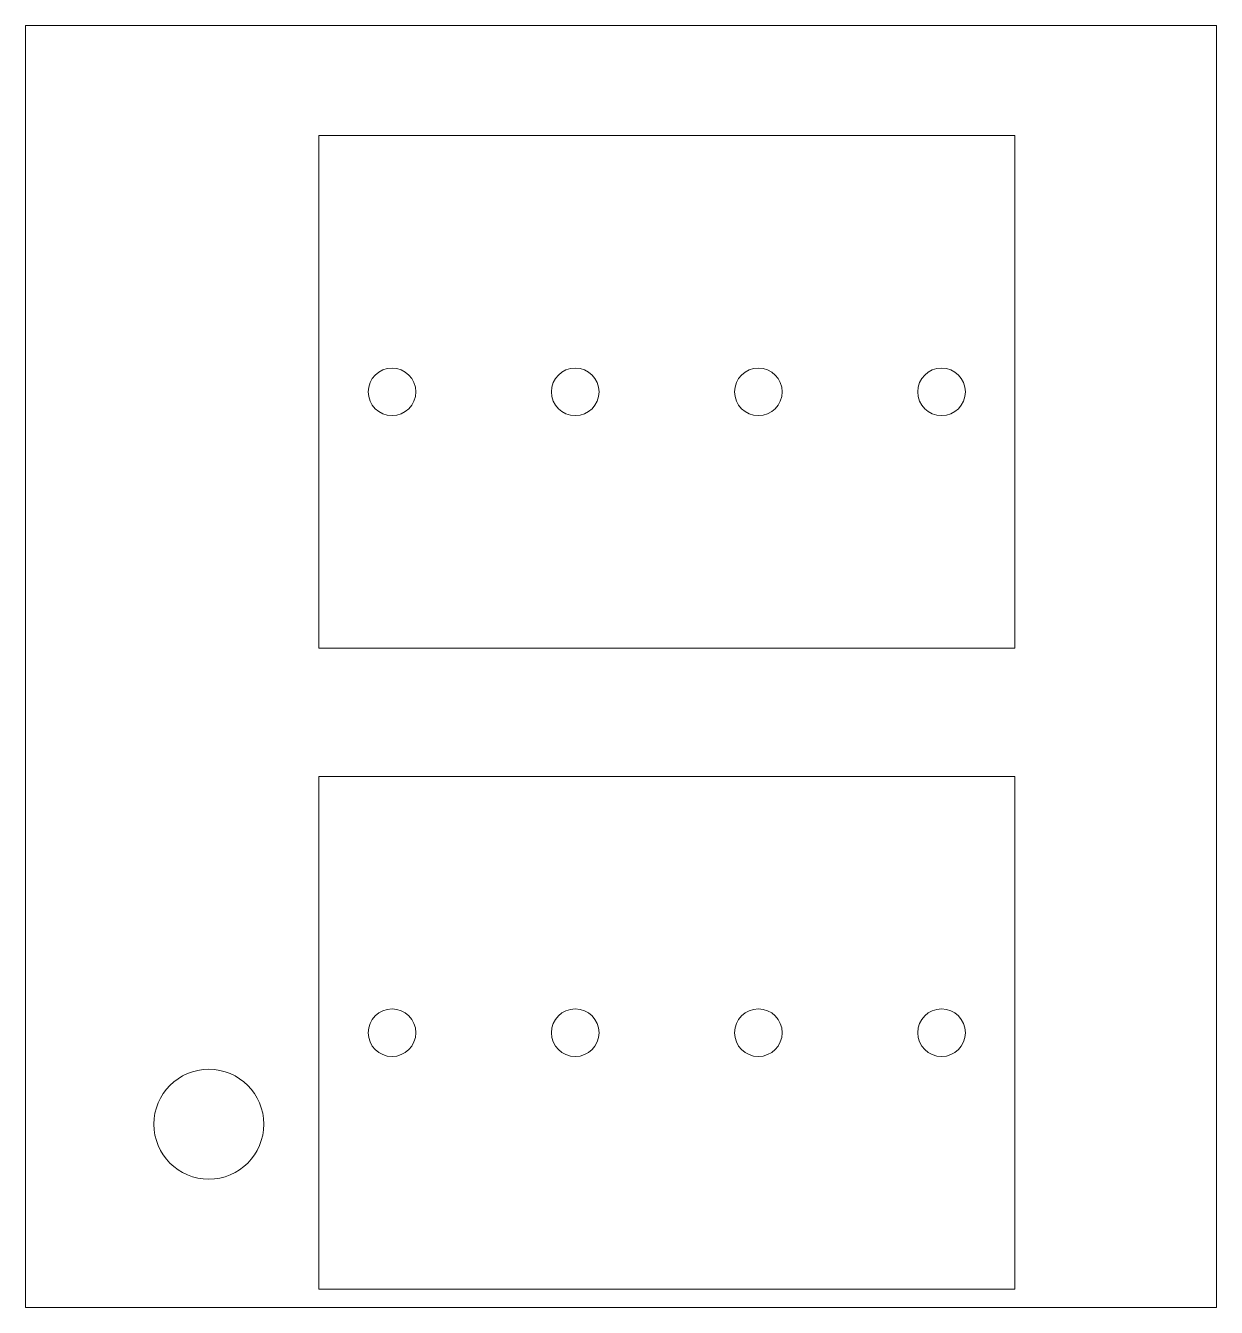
# Model space of a CAD drawing. Extents: x 0 to 1.3, y 0 to 1.4.
import ezdxf

# ---------------------------------------------------------------- set-up
doc = ezdxf.new("R2010")
doc.units = 0
doc.header["$MEASUREMENT"] = 0
doc.layers.add('holes', color=1, linetype='Continuous')
doc.layers.add('outline', color=3, linetype='Continuous')

msp = doc.modelspace()

# ---------------------------------------------------------------- linework, layer by layer
at = {"linetype": 'Continuous', "lineweight": 0, "flags": 128}
for points in [[(1.08, 0.72), (0.32, 0.72), (0.32, 1.28), (1.08, 1.28)], [(1.08, 0.02), (0.32, 0.02), (0.32, 0.58), (1.08, 0.58)]]:
    msp.add_lwpolyline(points, close=True, dxfattribs=at)
at = {"layer": 'holes', "linetype": 'Continuous', "lineweight": 0}
for centre, radius in [((0.4, 1), 0.026), ((0.6, 1), 0.026), ((0.8, 1), 0.026), ((1, 1), 0.026), ((0.4, 0.3), 0.026), ((0.6, 0.3), 0.026), ((0.8, 0.3), 0.026), ((1, 0.3), 0.026), ((0.2, 0.2), 0.06)]:
    msp.add_circle(centre, radius, dxfattribs=at)
at = {"layer": 'outline', "linetype": 'Continuous', "lineweight": 0, "flags": 128}
msp.add_lwpolyline([(0, 0), (0, 1.4), (1.3, 1.4), (1.3, 0)], close=True, dxfattribs=at)

doc.saveas('drawing.dxf')
